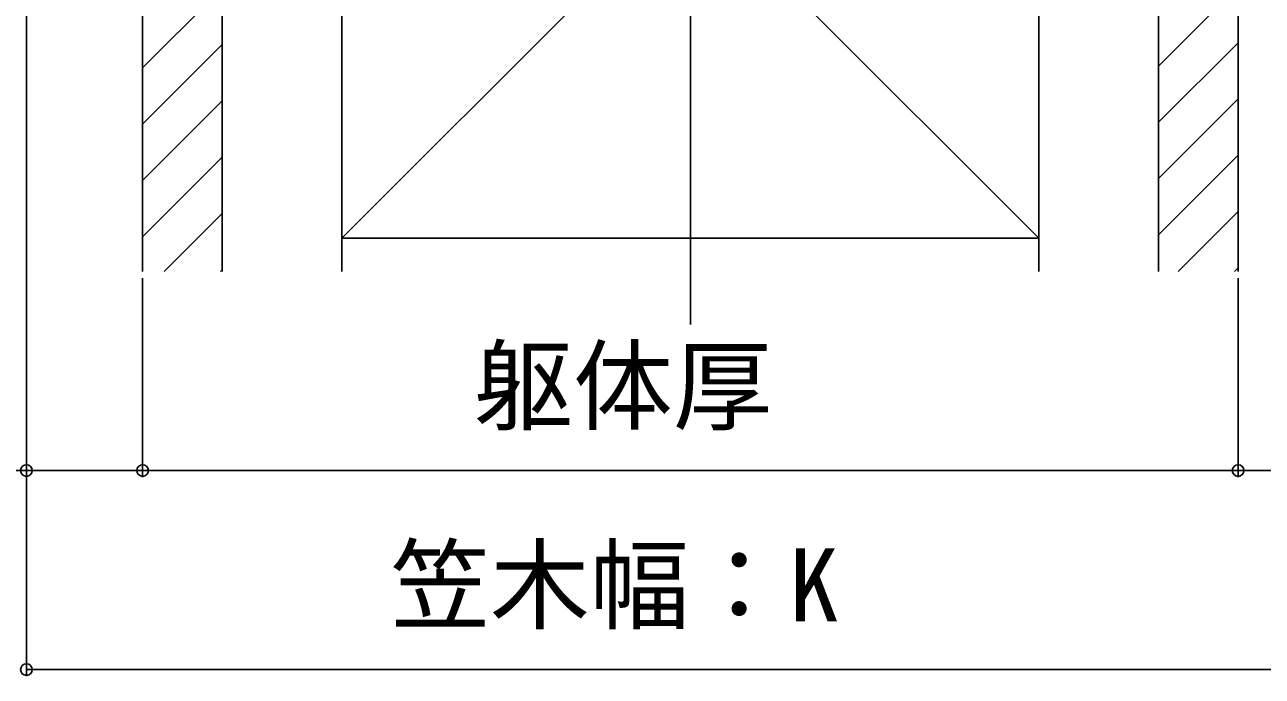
# Model space of a CAD drawing. Units: millimetres, scale not verified. Extents: x -875 to 875, y -1299 to 1293.
# Drawn here: x -655.2 to -468.9, y 295.2 to 393.4 of the extents above; entities that cross this region are included whole.
import ezdxf
from ezdxf.enums import TextEntityAlignment as Align

# ---------------------------------------------------------------- set-up
doc = ezdxf.new("R2010")
doc.units = ezdxf.units.MM
doc.header["$LTSCALE"] = 8
for name, color, linetype in [('0-5_YKK_D', 6, 'Continuous'), ('0-7_YSS_K', 3, 'Continuous'), ('0-8_YSS_KE', 3, 'Continuous')]:
    doc.layers.add(name, color=color, linetype=linetype)
doc.styles.add('ＭＳ ゴシック', font='')
doc.styles.get('ＭＳ ゴシック').set_extended_font_data('MS Gothic')

msp = doc.modelspace()

# ---------------------------------------------------------------- linework, layer by layer
at = {"layer": '0-5_YKK_D'}
for p, q in [((-655, 435.7), (-655, 325.2)), ((-655, 435.7), (-655, 295.2)), ((-637.5, 355.2), (-637.5, 325.2)), ((-637.5, 355.2), (-637.5, 325.2)), ((-472.5, 355.2), (-472.5, 325.2)), ((-472.5, 355.2), (-472.5, 325.2)), ((-637.5, 326.2), (-472.5, 326.2)), ((-655, 296.2), (-455, 296.2))]:
    msp.add_line(p, q, dxfattribs=at)
for points in [[(-637.5, 326.2), (-655, 326.2), (-774.862, 326.2)], [(-472.5, 326.2), (-455, 326.2), (-335.138, 326.2)]]:
    msp.add_lwpolyline(points, dxfattribs=at)
for centre in [(-655, 326.2), (-637.5, 326.2), (-637.5, 326.2), (-472.5, 326.2), (-472.5, 326.2), (-655, 296.2)]:
    msp.add_circle(centre, 0.875, dxfattribs=at)
at = {"layer": '0-7_YSS_K'}
for p, q in [((-555, 348.2), (-555, 957.418)), ((-625.5, 466.2), (-625.5, 356.2)), ((-607.5, 466.2), (-502.5, 361.2)), ((-502.5, 466.2), (-607.5, 361.2)), ((-607.5, 356.2), (-607.5, 466.2)), ((-502.5, 356.2), (-502.5, 466.2)), ((-484.5, 466.2), (-484.5, 356.2)), ((-625.5, 398.9), (-637.5, 386.9)), ((-472.5, 399.165), (-484.5, 387.165)), ((-625.5, 390.414), (-637.5, 378.414)), ((-472.5, 390.679), (-484.5, 378.679)), ((-472.5, 382.194), (-484.5, 370.194)), ((-625.5, 381.929), (-637.5, 369.929)), ((-625.5, 373.444), (-637.5, 361.444)), ((-472.5, 373.709), (-484.5, 361.709)), ((-625.5, 364.959), (-634.259, 356.2)), ((-472.5, 365.223), (-481.523, 356.2)), ((-625.5, 356.473), (-625.773, 356.2)), ((-472.5, 356.738), (-473.038, 356.2))]:
    msp.add_line(p, q, dxfattribs=at)
for points in [[(-625.5, 466.2), (-637.5, 466.2), (-637.5, 356.2)], [(-607.5, 466.2), (-625.5, 466.2), (-625.5, 356.2)], [(-502.5, 466.2), (-484.5, 466.2), (-484.5, 356.2)], [(-484.5, 466.2), (-472.5, 466.2), (-472.5, 356.2)]]:
    msp.add_lwpolyline(points, dxfattribs=at)
at = {"layer": '0-8_YSS_KE'}
msp.add_lwpolyline([(-607.5, 466.2), (-502.5, 466.2), (-502.5, 361.2), (-607.5, 361.2)], close=True, dxfattribs=at)

# ---------------------------------------------------------------- texts
at = {"layer": '0-5_YKK_D', "style": 'ＭＳ ゴシック'}
for s, p in [('躯体厚', (-587.642, 330.16)), ('笠木幅：K', (-600.17, 300.16))]:
    msp.add_text(s, height=11, dxfattribs=at).set_placement(p, align=Align.BOTTOM_LEFT)

doc.saveas('drawing.dxf')
